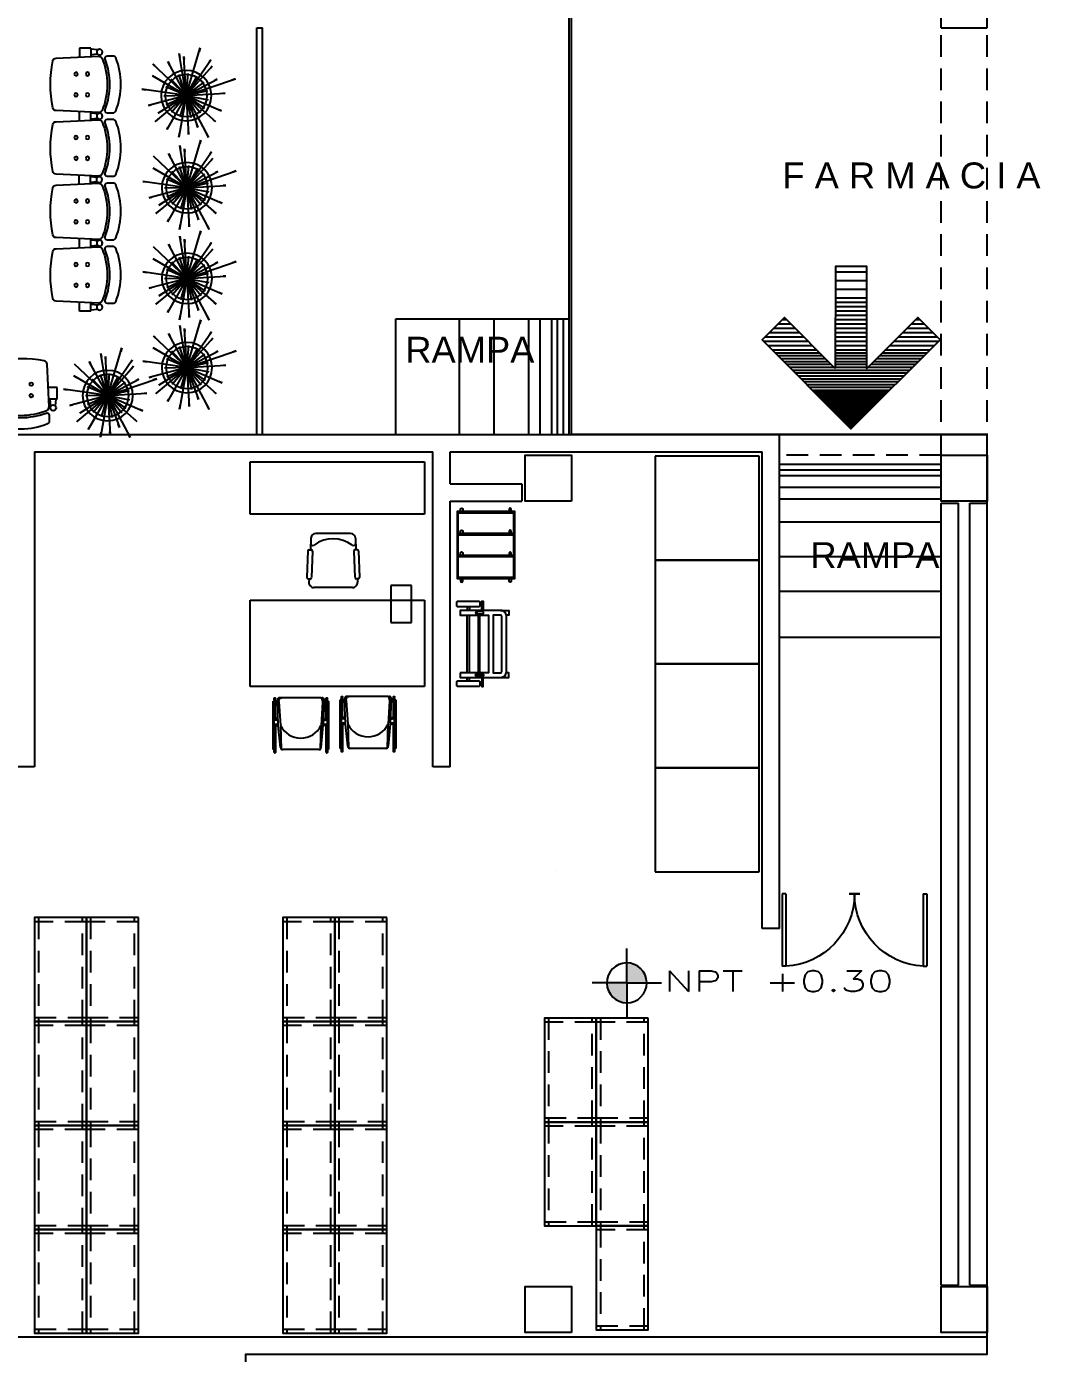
# Model space of a CAD drawing. Extents: x -358 to -207, y -206 to -105.
# Drawn here: x -227.53 to -218.75, y -166.81 to -155.32 of the extents above; entities that cross this region are included whole.
import ezdxf
from ezdxf.enums import TextEntityAlignment as Align

# ---------------------------------------------------------------- set-up
doc = ezdxf.new("R2010")
doc.units = 0
doc.header["$LTSCALE"] = 1.5
doc.header["$MEASUREMENT"] = 0
doc.linetypes.add('HIDDEN2', pattern=[0.1875, 0.125, -0.0625])
doc.layers.get('0').update_dxf_attribs({"linetype": 'CONTINUOUS'})
for name, color, linetype in [('8CMOB01', 8, 'CONTINUOUS'), ('9CCOLUMNA', 5, 'CONTINUOUS'), ('ALB', 2, 'CONTINUOUS'), ('AMBI', 8, 'CONTINUOUS'), ('AREAS', 253, 'CONTINUOUS'), ('AUX', 8, 'CONTINUOUS'), ('CCPTAS', 6, 'CONTINUOUS'), ('PISOS', 6, 'CONTINUOUS'), ('PROY', 7, 'HIDDEN2'), ('RCMURO01', 3, 'CONTINUOUS'), ('RCTEXEJE02', 3, 'CONTINUOUS'), ('ZCTEXT01', 2, 'CONTINUOUS')]:
    doc.layers.add(name, color=color, linetype=linetype)
doc.styles.add('HELV-NF', font='helv-nf', dxfattribs={"height": 0.2})
doc.styles.add('ROMANS', font='ROMANS.SHX')

# ---------------------------------------------------------------- blocks, each defined once
blk = doc.blocks.new('S4-PROTO')
for p, q in [((-2.264, 0.159), (-2.27, 0.1)), ((-2.226, 0.159), (-2.22, 0.1)), ((-1.709, 0.159), (-1.715, 0.1)), ((-1.671, 0.159), (-1.665, 0.1)), ((-1.159, 0.155), (-1.165, 0.097)), ((-1.121, 0.155), (-1.115, 0.097)), ((-0.609, 0.159), (-0.615, 0.1)), ((-0.571, 0.159), (-0.565, 0.1)), ((-0.054, 0.159), (-0.06, 0.1)), ((-0.016, 0.159), (-0.01, 0.1)), ((-2.28, 0.1), (-2.206, 0.1)), ((-2.28, 0.1), (-2.28, 0)), ((-2.28, 0), (-2.201, 0)), ((-1.729, 0), (-1.651, 0)), ((-1.724, 0.1), (-1.656, 0.1)), ((-1.174, 0.097), (-1.106, 0.097)), ((-0.629, 0), (-0.551, 0)), ((-0.624, 0.1), (-0.556, 0.1)), ((0, 0), (-0.079, 0)), ((0, 0.1), (-0.074, 0.1)), ((0, 0.1), (0, 0)), ((-1.179, -0.003), (-1.101, -0.003))]:
    blk.add_line(p, q)
for points in [[(-1.72, 0.272), (-1.72, 0.239, -0.522832), (-1.747, 0.221, 0.18), (-2.183, 0.221, -0.522832), (-2.21, 0.239), (-2.21, 0.297, -0.306573), (-2.197, 0.315, -0.192782), (-1.733, 0.315, -0.306573), (-1.72, 0.297), (-1.72, 0.254)], [(-1.17, 0.272), (-1.17, 0.239, -0.522832), (-1.197, 0.221, 0.18), (-1.633, 0.221, -0.522832), (-1.66, 0.239), (-1.66, 0.297, -0.306573), (-1.647, 0.315, -0.192782), (-1.183, 0.315, -0.306573), (-1.17, 0.297), (-1.17, 0.254)], [(-0.62, 0.272), (-0.62, 0.239, -0.522832), (-0.647, 0.221, 0.18), (-1.083, 0.221, -0.522832), (-1.11, 0.239), (-1.11, 0.297, -0.306573), (-1.097, 0.315, -0.192782), (-0.633, 0.315, -0.306573), (-0.62, 0.297), (-0.62, 0.254)], [(-0.07, 0.272), (-0.07, 0.239, -0.522832), (-0.097, 0.221, 0.18), (-0.533, 0.221, -0.522832), (-0.56, 0.239), (-0.56, 0.297, -0.306573), (-0.547, 0.315, -0.192782), (-0.083, 0.315, -0.306573), (-0.07, 0.297), (-0.07, 0.254)]]:
    blk.add_lwpolyline(points, format="xyb")
for points in [[(-2.192, -0.202, 0.346546), (-2.168, -0.231, 0.095695), (-1.762, -0.231, 0.346546), (-1.738, -0.202), (-1.721, 0.167, 0.318973), (-1.74, 0.197, 0.193005), (-2.19, 0.197, 0.318973), (-2.209, 0.167)], [(-1.642, -0.202, 0.346546), (-1.618, -0.231, 0.095695), (-1.212, -0.231, 0.346546), (-1.188, -0.202), (-1.171, 0.167, 0.318973), (-1.19, 0.197, 0.193005), (-1.64, 0.197, 0.318973), (-1.659, 0.167)], [(-1.092, -0.202, 0.346546), (-1.068, -0.231, 0.095695), (-0.662, -0.231, 0.346546), (-0.638, -0.202), (-0.621, 0.167, 0.318973), (-0.64, 0.197, 0.193005), (-1.09, 0.197, 0.318973), (-1.109, 0.167)], [(-0.542, -0.202, 0.346546), (-0.518, -0.231, 0.095695), (-0.112, -0.231, 0.346546), (-0.088, -0.202), (-0.071, 0.167, 0.318973), (-0.09, 0.197, 0.193005), (-0.54, 0.197, 0.318973), (-0.559, 0.167)]]:
    blk.add_lwpolyline(points, format="xyb", close=True)
for centre, radius in [((-2.245, 0.175), 0.025), ((-1.69, 0.175), 0.025), ((-1.14, 0.172), 0.025), ((-0.59, 0.175), 0.025), ((-0.035, 0.175), 0.025), ((-2.055, 0.07), 0.015), ((-1.875, 0.07), 0.015), ((-1.505, 0.07), 0.015), ((-1.325, 0.07), 0.015), ((-0.955, 0.07), 0.015), ((-0.775, 0.07), 0.015), ((-0.405, 0.07), 0.015), ((-0.225, 0.07), 0.015), ((-2.055, -0.03), 0.015), ((-1.875, -0.03), 0.015), ((-1.505, -0.03), 0.015), ((-1.325, -0.03), 0.015), ((-0.955, -0.03), 0.015), ((-0.775, -0.03), 0.015), ((-0.405, -0.03), 0.015), ((-0.225, -0.03), 0.015)]:
    blk.add_circle(centre, radius)
blk = doc.blocks.new('PLANTA')
at = {"color": 2}
for p, q in [((-0.0175, 0.1912), (-0.0156, 0.1705)), ((-0.1704, 0.1274), (-0.156, 0.1167)), ((-0.0938, 0.1609), (-0.0872, 0.1496)), ((-0.0351, 0.1529), (-0.0314, 0.1368)), ((0.0491, 0.1796), (0.0456, 0.167)), ((0.1155, 0.1647), (0.1015, 0.1448)), ((0.1394, 0.1235), (0.1296, 0.1148)), ((0.1469, 0.0685), (0.132, 0.0616)), ((0.216, 0.0653), (0.1954, 0.059)), ((-0.2182, 0.0063), (-0.2054, 0.0059)), ((-0.18, 0.0475), (-0.1674, 0.0442)), ((-0.1772, -0.0529), (-0.1616, -0.0482)), ((0.1698, -0.0665), (0.1549, -0.0607)), ((0.1859, -0.0113), (0.1728, -0.0105)), ((-0.1655, -0.1186), (-0.1495, -0.1071)), ((-0.1394, -0.1235), (-0.1296, -0.1148)), ((-0.0113, -0.1859), (-0.0105, -0.1728)), ((0.0495, -0.1593), (0.0448, -0.1442)), ((0.1235, -0.1394), (0.1148, -0.1296)), ((-0.1133, -0.2078), (-0.1048, -0.1922)), ((-0.0378, -0.203), (-0.0354, -0.1904)), ((0.1091, -0.2226), (0.1007, -0.2055))]:
    blk.add_line(p, q, dxfattribs=at)
at = {"color": 8}
for q in [(-0.0175, 0.1912), (-0.1704, 0.1274), (-0.0938, 0.1609), (-0.0351, 0.1529), (0.0491, 0.1796), (0.1155, 0.1647), (-0.0737, 0.0764), (-0.0363, 0.0998), (0.1394, 0.1235), (0.0075, 0.1059), (0.0499, 0.0937), (0.1469, 0.0685), (0.216, 0.0653), (-0.2182, 0.0063), (-0.18, 0.0475), (-0.1772, -0.0529), (-0.1655, -0.1186), (-0.1394, -0.1235), (-0.1133, -0.2078), (-0.1061, -0.0037), (-0.0984, 0.0398), (-0.0955, -0.0465), (-0.0683, -0.0813), (-0.0378, -0.203), (-0.0293, -0.1021), (0.0886, 0.0586), (0.1058, 0.0096), (0.1091, -0.2226), (0.1698, -0.0665), (0.0147, -0.1052), (0.0562, -0.0901), (0.088, -0.0594), (0.1046, -0.0185), (0.1235, -0.1394), (0.1859, -0.0113), (0.0495, -0.1593), (-0.0113, -0.1859)]:
    blk.add_line((0, 0), q, dxfattribs=at)
at = {"color": 7}
blk.add_circle((0, 0), 0.12, dxfattribs=at)
at = {"color": 8}
blk.add_circle((0, 0), 0.1, dxfattribs=at)
blk = doc.blocks.new('NPT')
at = {"ltscale": 0.06}
for points in [[(0.1433, 0.1463), (0.1433, 0.0029), (0.2866, 0.0029, 0.414214)], [(0.1433, -0.1417), (0.1433, 0.0016), (0, 0.0016, 0.414214)]]:
    blk.add_hatch(color=7, dxfattribs=at).paths.add_polyline_path(points)
at = {"color": 7}
for q in [(0.1433, 0.2499), (-0.105, 0.0016), (0.3917, 0.0016), (0.1433, -0.2468)]:
    blk.add_line((0.1433, 0.0016), q, dxfattribs=at)
blk.add_arc((0.1433, 0.0016), 0.1433, 0.9913, 0.27067, dxfattribs=at)
at = {"color": 2, "style": 'ROMANS', "width": 1.5}
blk.add_attdef('NIVEL', (0.4125, 0.0987), '', height=0.15, dxfattribs=at)
blk = doc.blocks.new('PTA-2')
for p, q in [((-0.475, 0.5), (-0.5, 0.5)), ((-0.5, 0), (-0.5, 0.5)), ((-0.475, 0), (-0.475, 0.5)), ((0.475, 0.5), (0.5, 0.5)), ((0.475, 0), (0.475, 0.5)), ((0.5, 0), (0.5, 0.5)), ((-0.475, 0), (-0.5, 0)), ((0.0367, 0), (-0.0367, 0)), ((-0.0367, 0), (0.0367, 0)), ((0.475, 0), (0.5, 0))]:
    blk.add_line(p, q)
for centre, start, end in [((-0.5012, -0.0005), 0.05524, 87.00716), ((0.5012, -0.0005), 92.99284, 179.94476)]:
    blk.add_arc(centre, 0.5012, start, end)
blk = doc.blocks.new('ACCESO')
at = {"layer": 'AUX'}
h = blk.add_hatch(dxfattribs=at)
h.set_pattern_fill('ANSI31', color=8, scale=0.05, angle=315, style=0)
h.set_pattern_definition([(0, (-72.816159, -24.6572084), (2e-18, 0.00625), [])])
h.paths.add_polyline_path([(0, 0), (-0.098, -0.098), (0.098, -0.098)])
h = blk.add_hatch(dxfattribs=at)
h.set_pattern_fill('ANSI31', color=8, scale=0.1, angle=315, style=0)
h.set_pattern_definition([(0, (-72.816159, -24.657208), (4e-18, 0.0125), [])])
h.paths.add_polyline_path([(0.098, -0.098), (-0.098, -0.098), (-0.343, -0.343), (0.342, -0.343)])
h = blk.add_hatch(dxfattribs=at)
h.set_pattern_fill('ANSI31', color=8, scale=0.2, angle=315, style=0)
h.set_pattern_definition([(0, (-72.81616, -24.657208), (9e-18, 0.025), [])])
h.paths.add_polyline_path([(0.342, -0.343), (-0.343, -0.343), (-0.679, -0.678), (-0.293, -0.678), (-0.137, -0.522), (-0.137, -0.678), (0.136, -0.678), (0.136, -0.522), (0.292, -0.678), (0.677, -0.678)])
h = blk.add_hatch(dxfattribs=at)
h.set_pattern_fill('ANSI31', color=8, scale=0.3, angle=315, style=0)
h.set_pattern_definition([(0, (-72.81616, -24.65721), (1e-17, 0.0375), [])])
h.paths.add_polyline_path([(0.77, -0.771), (0.677, -0.678), (0.292, -0.678), (0.577, -0.964)])
h.paths.add_polyline_path([(-0.293, -0.678), (-0.679, -0.678), (-0.771, -0.77), (-0.579, -0.963)])
h.paths.add_polyline_path([(0.136, -0.678), (-0.137, -0.678), (-0.137, -1.134), (0.135, -1.134)])
h = blk.add_hatch(dxfattribs=at)
h.set_pattern_fill('ANSI31', color=8, scale=0.6, angle=315, style=0)
h.set_pattern_definition([(0, (-72.81616, -24.65721), (2e-17, 0.075), [])])
h.paths.add_polyline_path([(0.135, -1.134), (-0.137, -1.134), (-0.137, -1.405), (0.135, -1.406)])
at = {"layer": 'AUX', "color": 3}
blk.add_lwpolyline([(0.136, -0.522), (0.577, -0.964), (0.77, -0.771), (0, 0), (-0.771, -0.77), (-0.579, -0.963), (-0.137, -0.522), (-0.137, -1.405), (0.135, -1.406)], close=True, dxfattribs=at)

msp = doc.modelspace()

# ---------------------------------------------------------------- linework, layer by layer
at = {"layer": '8CMOB01', "color": 8}
for p, q in [((-221.01, -158.85), (-219.21, -158.85)), ((-221.186, -159.039), (-222.086, -159.039)), ((-222.086, -159.039), (-222.086, -159.939)), ((-221.186, -159.939), (-221.186, -159.039)), ((-225.593, -159.087), (-224.083, -159.087)), ((-225.593, -159.54), (-225.593, -159.087)), ((-224.083, -159.087), (-224.083, -159.54)), ((-224.083, -159.54), (-225.593, -159.54)), ((-225.067, -159.749), (-225.071, -159.851)), ((-224.723, -159.709), (-225.024, -159.709)), ((-224.68, -159.749), (-224.676, -159.851)), ((-225.092, -159.86), (-225.102, -160.09)), ((-225.081, -159.85), (-225.061, -159.851)), ((-225.052, -159.862), (-225.062, -160.091)), ((-224.695, -159.862), (-224.685, -160.091)), ((-224.666, -159.85), (-224.686, -159.851)), ((-224.655, -159.86), (-224.645, -160.09)), ((-222.086, -159.939), (-222.086, -160.839)), ((-221.186, -159.939), (-222.086, -159.939)), ((-222.086, -159.939), (-221.186, -159.939)), ((-221.186, -160.839), (-221.186, -159.939)), ((-225.092, -160.1), (-225.072, -160.101)), ((-225.082, -160.1), (-225.084, -160.132)), ((-224.705, -160.176), (-225.041, -160.176)), ((-224.654, -160.1), (-224.674, -160.101)), ((-224.664, -160.1), (-224.663, -160.132)), ((-224.375, -160.159), (-224.375, -160.479)), ((-224.195, -160.159), (-224.375, -160.159)), ((-224.195, -160.479), (-224.195, -160.159)), ((-225.593, -160.285), (-224.083, -160.285)), ((-225.593, -161.035), (-225.593, -160.285)), ((-224.083, -160.285), (-224.083, -161.035)), ((-224.375, -160.479), (-224.195, -160.479)), ((-221.186, -160.839), (-222.086, -160.839)), ((-222.086, -160.839), (-221.186, -160.839)), ((-222.086, -160.839), (-222.086, -161.739)), ((-221.186, -161.739), (-221.186, -160.839)), ((-224.083, -161.035), (-225.593, -161.035)), ((-224.802, -161.132), (-224.802, -161.125)), ((-224.792, -161.132), (-224.792, -161.125)), ((-224.747, -161.12), (-224.755, -161.12)), ((-224.747, -161.12), (-224.736, -161.12)), ((-224.406, -161.12), (-224.741, -161.12)), ((-224.415, -161.12), (-224.415, -161.121)), ((-224.397, -161.12), (-224.415, -161.12)), ((-224.397, -161.12), (-224.389, -161.12)), ((-224.352, -161.132), (-224.352, -161.125)), ((-224.342, -161.132), (-224.342, -161.125)), ((-225.384, -161.161), (-225.394, -161.161)), ((-225.394, -161.581), (-225.394, -161.161)), ((-225.384, -161.143), (-225.384, -161.136)), ((-225.384, -161.305), (-225.384, -161.143)), ((-225.374, -161.143), (-225.374, -161.136)), ((-225.374, -161.305), (-225.374, -161.143)), ((-225.349, -161.371), (-225.357, -161.153)), ((-225.343, -161.165), (-225.343, -161.151)), ((-225.343, -161.165), (-225.329, -161.371)), ((-225.329, -161.131), (-225.337, -161.131)), ((-225.329, -161.131), (-225.318, -161.131)), ((-224.987, -161.131), (-225.323, -161.131)), ((-224.996, -161.131), (-224.996, -161.132)), ((-224.979, -161.131), (-224.996, -161.131)), ((-224.979, -161.131), (-224.97, -161.131)), ((-224.967, -161.171), (-224.979, -161.371)), ((-224.967, -161.161), (-224.967, -161.151)), ((-224.967, -161.161), (-224.967, -161.171)), ((-224.958, -161.361), (-224.95, -161.153)), ((-224.934, -161.143), (-224.934, -161.136)), ((-224.934, -161.143), (-224.934, -161.143)), ((-224.934, -161.305), (-224.934, -161.143)), ((-224.934, -161.143), (-224.934, -161.305)), ((-224.924, -161.143), (-224.924, -161.136)), ((-224.924, -161.143), (-224.924, -161.143)), ((-224.924, -161.305), (-224.924, -161.143)), ((-224.924, -161.161), (-224.924, -161.143)), ((-224.914, -161.161), (-224.924, -161.161)), ((-224.914, -161.161), (-224.924, -161.161)), ((-224.914, -161.161), (-224.924, -161.161)), ((-224.924, -161.161), (-224.924, -161.191)), ((-224.914, -161.161), (-224.924, -161.161)), ((-224.914, -161.161), (-224.924, -161.161)), ((-224.914, -161.581), (-224.914, -161.161)), ((-224.914, -161.161), (-224.914, -161.581)), ((-224.802, -161.15), (-224.812, -161.15)), ((-224.812, -161.57), (-224.812, -161.15)), ((-224.802, -161.294), (-224.802, -161.132)), ((-224.792, -161.294), (-224.792, -161.132)), ((-224.767, -161.36), (-224.775, -161.142)), ((-224.761, -161.154), (-224.761, -161.14)), ((-224.761, -161.154), (-224.747, -161.36)), ((-224.386, -161.16), (-224.397, -161.36)), ((-224.386, -161.15), (-224.386, -161.14)), ((-224.386, -161.15), (-224.386, -161.16)), ((-224.376, -161.35), (-224.369, -161.142)), ((-224.352, -161.132), (-224.352, -161.132)), ((-224.352, -161.294), (-224.352, -161.132)), ((-224.352, -161.132), (-224.352, -161.294)), ((-224.342, -161.132), (-224.342, -161.132)), ((-224.342, -161.294), (-224.342, -161.132)), ((-224.342, -161.15), (-224.342, -161.132)), ((-224.332, -161.15), (-224.342, -161.15)), ((-224.332, -161.15), (-224.342, -161.15)), ((-224.332, -161.15), (-224.342, -161.15)), ((-224.342, -161.15), (-224.342, -161.18)), ((-224.332, -161.15), (-224.342, -161.15)), ((-224.332, -161.15), (-224.342, -161.15)), ((-224.332, -161.57), (-224.332, -161.15)), ((-224.332, -161.15), (-224.332, -161.57)), ((-225.384, -161.384), (-225.384, -161.287)), ((-225.384, -161.361), (-225.384, -161.325)), ((-225.351, -161.315), (-225.364, -161.315)), ((-225.35, -161.325), (-225.364, -161.325)), ((-224.957, -161.325), (-224.944, -161.325)), ((-224.956, -161.315), (-224.944, -161.315)), ((-224.934, -161.325), (-224.934, -161.325)), ((-224.924, -161.381), (-224.924, -161.305)), ((-224.802, -161.373), (-224.802, -161.276)), ((-224.802, -161.35), (-224.802, -161.314)), ((-224.802, -161.35), (-224.802, -161.373)), ((-224.802, -161.36), (-224.802, -161.35)), ((-224.769, -161.304), (-224.782, -161.304)), ((-224.769, -161.314), (-224.782, -161.314)), ((-224.782, -161.35), (-224.767, -161.35)), ((-224.376, -161.35), (-224.377, -161.36)), ((-224.376, -161.35), (-224.362, -161.35)), ((-224.375, -161.304), (-224.362, -161.304)), ((-224.375, -161.314), (-224.362, -161.314)), ((-224.352, -161.314), (-224.352, -161.314)), ((-224.342, -161.37), (-224.342, -161.294)), ((-225.384, -161.361), (-225.384, -161.384)), ((-225.384, -161.371), (-225.384, -161.361)), ((-225.384, -161.371), (-225.384, -161.393)), ((-225.384, -161.599), (-225.384, -161.381)), ((-225.384, -161.393), (-225.384, -161.606)), ((-225.374, -161.581), (-225.374, -161.381)), ((-225.374, -161.381), (-225.374, -161.398)), ((-225.374, -161.398), (-225.374, -161.581)), ((-225.364, -161.361), (-225.349, -161.361)), ((-225.364, -161.371), (-225.349, -161.371)), ((-225.349, -161.371), (-225.364, -161.371)), ((-225.329, -161.562), (-225.349, -161.371)), ((-225.329, -161.371), (-225.323, -161.576)), ((-224.984, -161.576), (-224.979, -161.371)), ((-224.979, -161.371), (-224.979, -161.371)), ((-224.978, -161.562), (-224.959, -161.371)), ((-224.958, -161.361), (-224.959, -161.371)), ((-224.944, -161.371), (-224.959, -161.371)), ((-224.944, -161.371), (-224.959, -161.371)), ((-224.958, -161.361), (-224.944, -161.361)), ((-224.934, -161.381), (-224.934, -161.599)), ((-224.934, -161.6), (-224.934, -161.381)), ((-224.924, -161.381), (-224.924, -161.599)), ((-224.802, -161.36), (-224.802, -161.382)), ((-224.802, -161.588), (-224.802, -161.37)), ((-224.802, -161.382), (-224.802, -161.596)), ((-224.792, -161.57), (-224.792, -161.37)), ((-224.792, -161.37), (-224.792, -161.387)), ((-224.792, -161.387), (-224.792, -161.57)), ((-224.782, -161.36), (-224.767, -161.36)), ((-224.767, -161.36), (-224.782, -161.36)), ((-224.748, -161.551), (-224.767, -161.36)), ((-224.747, -161.36), (-224.742, -161.565)), ((-224.402, -161.565), (-224.397, -161.36)), ((-224.397, -161.36), (-224.397, -161.36)), ((-224.396, -161.551), (-224.377, -161.36)), ((-224.362, -161.36), (-224.377, -161.36)), ((-224.362, -161.36), (-224.377, -161.36)), ((-224.352, -161.37), (-224.352, -161.588)), ((-224.352, -161.589), (-224.352, -161.37)), ((-224.342, -161.37), (-224.342, -161.588)), ((-225.384, -161.581), (-225.394, -161.581)), ((-225.374, -161.581), (-225.374, -161.599)), ((-224.998, -161.581), (-225.309, -161.581)), ((-224.978, -161.562), (-224.978, -161.562)), ((-224.924, -161.581), (-224.924, -161.551)), ((-224.914, -161.581), (-224.924, -161.581)), ((-224.914, -161.581), (-224.924, -161.581)), ((-224.924, -161.581), (-224.924, -161.599)), ((-224.914, -161.581), (-224.924, -161.581)), ((-224.914, -161.581), (-224.924, -161.581)), ((-224.914, -161.581), (-224.924, -161.581)), ((-224.802, -161.57), (-224.812, -161.57)), ((-224.802, -161.588), (-224.802, -161.596)), ((-224.792, -161.57), (-224.792, -161.588)), ((-224.792, -161.588), (-224.792, -161.596)), ((-224.416, -161.57), (-224.728, -161.57)), ((-224.396, -161.551), (-224.396, -161.551)), ((-224.352, -161.588), (-224.352, -161.585)), ((-224.352, -161.589), (-224.352, -161.591)), ((-224.342, -161.57), (-224.342, -161.54)), ((-224.332, -161.57), (-224.342, -161.57)), ((-224.332, -161.57), (-224.342, -161.57)), ((-224.342, -161.57), (-224.342, -161.588)), ((-224.332, -161.57), (-224.342, -161.57)), ((-224.332, -161.57), (-224.342, -161.57)), ((-224.332, -161.57), (-224.342, -161.57)), ((-224.342, -161.587), (-224.342, -161.595)), ((-224.342, -161.587), (-224.342, -161.588)), ((-225.384, -161.599), (-225.384, -161.606)), ((-225.374, -161.599), (-225.374, -161.606)), ((-224.934, -161.599), (-224.934, -161.596)), ((-224.934, -161.6), (-224.934, -161.602)), ((-224.934, -161.602), (-224.934, -161.606)), ((-224.924, -161.598), (-224.924, -161.606)), ((-224.924, -161.598), (-224.924, -161.599)), ((-224.352, -161.591), (-224.352, -161.595)), ((-221.186, -161.739), (-222.086, -161.739)), ((-222.086, -161.739), (-221.186, -161.739)), ((-222.086, -161.739), (-222.086, -162.639)), ((-221.186, -162.639), (-221.186, -161.739)), ((-222.952, -162.63), (-222.952, -162.63)), ((-222.086, -162.639), (-221.186, -162.639))]:
    msp.add_line(p, q, dxfattribs=at)
at = {"layer": '8CMOB01'}
for p, q in [((-223.712, -160.345), (-223.712, -160.375)), ((-223.712, -160.915), (-223.712, -160.415)), ((-223.694, -160.345), (-223.694, -160.375)), ((-223.694, -160.915), (-223.694, -160.415)), ((-223.615, -160.915), (-223.615, -160.415)), ((-223.604, -160.915), (-223.604, -160.415)), ((-223.712, -160.985), (-223.712, -160.955)), ((-223.694, -160.985), (-223.694, -160.955))]:
    msp.add_line(p, q, dxfattribs=at)
at = {"layer": '8CMOB01', "linetype": 'HIDDEN2'}
for p, q in [((-227.01, -163.071), (-227.46, -163.071)), ((-227.425, -163.036), (-227.425, -163.936)), ((-227.045, -163.936), (-227.045, -163.036)), ((-226.56, -163.071), (-227.01, -163.071)), ((-226.975, -163.036), (-226.975, -163.936)), ((-226.595, -163.936), (-226.595, -163.036)), ((-224.86, -163.071), (-225.31, -163.071)), ((-225.275, -163.036), (-225.275, -163.936)), ((-224.895, -163.936), (-224.895, -163.036)), ((-224.41, -163.071), (-224.86, -163.071)), ((-224.825, -163.036), (-224.825, -163.936)), ((-224.445, -163.936), (-224.445, -163.036)), ((-227.46, -163.901), (-227.01, -163.901)), ((-227.01, -163.971), (-227.46, -163.971)), ((-227.425, -163.936), (-227.425, -164.836)), ((-227.045, -164.836), (-227.045, -163.936)), ((-227.01, -163.901), (-226.56, -163.901)), ((-226.56, -163.971), (-227.01, -163.971)), ((-226.975, -163.936), (-226.975, -164.836)), ((-226.595, -164.836), (-226.595, -163.936)), ((-225.31, -163.901), (-224.86, -163.901)), ((-224.86, -163.971), (-225.31, -163.971)), ((-225.275, -163.936), (-225.275, -164.836)), ((-224.895, -164.836), (-224.895, -163.936)), ((-224.86, -163.901), (-224.41, -163.901)), ((-224.41, -163.971), (-224.86, -163.971)), ((-224.825, -163.936), (-224.825, -164.836)), ((-224.445, -164.836), (-224.445, -163.936)), ((-222.595, -163.941), (-223.045, -163.941)), ((-223.01, -163.906), (-223.01, -164.806)), ((-222.63, -164.806), (-222.63, -163.906)), ((-222.145, -163.941), (-222.595, -163.941)), ((-222.56, -163.906), (-222.56, -164.806)), ((-222.18, -164.806), (-222.18, -163.906)), ((-227.46, -164.801), (-227.01, -164.801)), ((-227.01, -164.801), (-226.56, -164.801)), ((-225.31, -164.801), (-224.86, -164.801)), ((-224.86, -164.801), (-224.41, -164.801)), ((-223.045, -164.771), (-222.595, -164.771)), ((-223.01, -164.806), (-223.01, -165.706)), ((-222.63, -165.706), (-222.63, -164.806)), ((-222.595, -164.771), (-222.145, -164.771)), ((-222.56, -164.806), (-222.56, -165.706)), ((-222.18, -165.706), (-222.18, -164.806)), ((-227.01, -164.871), (-227.46, -164.871)), ((-227.425, -164.836), (-227.425, -165.736)), ((-227.045, -165.736), (-227.045, -164.836)), ((-226.56, -164.871), (-227.01, -164.871)), ((-226.975, -164.836), (-226.975, -165.736)), ((-226.595, -165.736), (-226.595, -164.836)), ((-224.86, -164.871), (-225.31, -164.871)), ((-225.275, -164.836), (-225.275, -165.736)), ((-224.895, -165.736), (-224.895, -164.836)), ((-224.41, -164.871), (-224.86, -164.871)), ((-224.825, -164.836), (-224.825, -165.736)), ((-224.445, -165.736), (-224.445, -164.836)), ((-222.595, -164.841), (-223.045, -164.841)), ((-222.145, -164.841), (-222.595, -164.841)), ((-227.46, -165.701), (-227.01, -165.701)), ((-227.01, -165.701), (-226.56, -165.701)), ((-225.31, -165.701), (-224.86, -165.701)), ((-224.86, -165.701), (-224.41, -165.701)), ((-223.045, -165.671), (-222.595, -165.671)), ((-222.595, -165.671), (-222.145, -165.671)), ((-222.56, -165.706), (-222.56, -166.606)), ((-222.18, -166.606), (-222.18, -165.706)), ((-227.01, -165.771), (-227.46, -165.771)), ((-227.425, -165.736), (-227.425, -166.636)), ((-227.045, -166.636), (-227.045, -165.736)), ((-226.56, -165.771), (-227.01, -165.771)), ((-226.975, -165.736), (-226.975, -166.636)), ((-226.595, -166.636), (-226.595, -165.736)), ((-224.86, -165.771), (-225.31, -165.771)), ((-225.275, -165.736), (-225.275, -166.636)), ((-224.895, -166.636), (-224.895, -165.736)), ((-224.41, -165.771), (-224.86, -165.771)), ((-224.825, -165.736), (-224.825, -166.636)), ((-224.445, -166.636), (-224.445, -165.736)), ((-222.145, -165.741), (-222.595, -165.741)), ((-227.46, -166.601), (-227.01, -166.601)), ((-227.01, -166.601), (-226.56, -166.601)), ((-225.31, -166.601), (-224.86, -166.601)), ((-224.86, -166.601), (-224.41, -166.601)), ((-222.595, -166.571), (-222.145, -166.571))]:
    msp.add_line(p, q, dxfattribs=at)
at = {"layer": '8CMOB01', "linetype": 'Continuous'}
for points in [[(-223.301, -159.709), (-223.301, -159.519), (-223.801, -159.519), (-223.801, -159.709)], [(-223.301, -159.899), (-223.301, -159.709), (-223.801, -159.709), (-223.801, -159.899)]]:
    msp.add_lwpolyline(points, dxfattribs=at)
at = {"layer": '8CMOB01'}
for points in [[(-223.771, -159.519), (-223.771, -159.499, -1), (-223.751, -159.499), (-223.751, -159.519)], [(-223.331, -159.519), (-223.331, -159.499, 1), (-223.351, -159.499), (-223.351, -159.519)], [(-223.771, -159.709), (-223.771, -159.689, -1), (-223.751, -159.689), (-223.751, -159.709)], [(-223.331, -159.709), (-223.331, -159.689, 1), (-223.351, -159.689), (-223.351, -159.709)], [(-223.771, -159.899), (-223.771, -159.879, -1), (-223.751, -159.879), (-223.751, -159.899)], [(-223.331, -159.899), (-223.331, -159.879, 1), (-223.351, -159.879), (-223.351, -159.899)], [(-223.771, -160.099), (-223.771, -160.119, 1), (-223.751, -160.119), (-223.751, -160.099)], [(-223.331, -160.099), (-223.331, -160.119, -1), (-223.351, -160.119), (-223.351, -160.099)]]:
    msp.add_lwpolyline(points, format="xyb", dxfattribs=at)
at = {"layer": '8CMOB01', "linetype": 'Continuous'}
for points in [[(-223.791, -159.529), (-223.311, -159.529), (-223.311, -159.709), (-223.791, -159.709)], [(-223.791, -159.719), (-223.311, -159.719), (-223.311, -159.899), (-223.791, -159.899)], [(-223.801, -159.899), (-223.801, -160.099), (-223.301, -160.099), (-223.301, -159.899)], [(-223.791, -159.909), (-223.311, -159.909), (-223.311, -160.089), (-223.791, -160.089)]]:
    msp.add_lwpolyline(points, close=True, dxfattribs=at)
at = {"layer": '8CMOB01'}
for points in [[(-223.804, -160.335), (-223.804, -160.305, -0.414214), (-223.794, -160.295), (-223.614, -160.295, -0.414214), (-223.604, -160.305), (-223.604, -160.335, -0.414214), (-223.614, -160.345), (-223.794, -160.345, -0.414214)], [(-223.774, -160.915), (-223.774, -160.955), (-223.424, -160.955, 0.414214), (-223.374, -160.905), (-223.374, -160.425, 0.414214), (-223.424, -160.375), (-223.774, -160.375), (-223.774, -160.415), (-223.529, -160.415), (-223.529, -160.915)], [(-223.577, -160.405, 0.617949), (-223.577, -160.385), (-223.634, -160.385, 0.617949), (-223.634, -160.405)], [(-223.414, -160.425, 0.414214), (-223.424, -160.415), (-223.489, -160.415), (-223.489, -160.915), (-223.424, -160.915, 0.414214), (-223.414, -160.905)], [(-223.604, -160.995), (-223.604, -161.025, -0.414214), (-223.614, -161.035), (-223.794, -161.035, -0.414214), (-223.804, -161.025), (-223.804, -160.995, -0.414214), (-223.794, -160.985), (-223.614, -160.985, -0.414214)], [(-223.577, -160.925, -0.617949), (-223.577, -160.945), (-223.634, -160.945, -0.617949), (-223.634, -160.925)]]:
    msp.add_lwpolyline(points, format="xyb", close=True, dxfattribs=at)
for points in [[(-223.586, -160.375), (-223.586, -160.295), (-223.574, -160.295), (-223.574, -160.375)], [(-223.424, -160.375), (-223.354, -160.375), (-223.354, -160.415), (-223.375, -160.415)], [(-223.586, -160.955), (-223.586, -161.035), (-223.574, -161.035), (-223.574, -160.955)], [(-223.424, -160.955), (-223.354, -160.955), (-223.354, -160.915), (-223.375, -160.915)]]:
    msp.add_lwpolyline(points, dxfattribs=at)
for points in [[(-227.01, -163.036), (-227.46, -163.036), (-227.46, -163.936), (-227.01, -163.936)], [(-226.56, -163.036), (-227.01, -163.036), (-227.01, -163.936), (-226.56, -163.936)], [(-224.86, -163.036), (-225.31, -163.036), (-225.31, -163.936), (-224.86, -163.936)], [(-224.41, -163.036), (-224.86, -163.036), (-224.86, -163.936), (-224.41, -163.936)], [(-227.01, -163.936), (-227.46, -163.936), (-227.46, -164.836), (-227.01, -164.836)], [(-226.56, -163.936), (-227.01, -163.936), (-227.01, -164.836), (-226.56, -164.836)], [(-224.86, -163.936), (-225.31, -163.936), (-225.31, -164.836), (-224.86, -164.836)], [(-224.41, -163.936), (-224.86, -163.936), (-224.86, -164.836), (-224.41, -164.836)], [(-222.595, -163.906), (-223.045, -163.906), (-223.045, -164.806), (-222.595, -164.806)], [(-222.145, -163.906), (-222.595, -163.906), (-222.595, -164.806), (-222.145, -164.806)], [(-222.595, -164.806), (-223.045, -164.806), (-223.045, -165.706), (-222.595, -165.706)], [(-222.145, -164.806), (-222.595, -164.806), (-222.595, -165.706), (-222.145, -165.706)], [(-227.01, -164.836), (-227.46, -164.836), (-227.46, -165.736), (-227.01, -165.736)], [(-226.56, -164.836), (-227.01, -164.836), (-227.01, -165.736), (-226.56, -165.736)], [(-224.86, -164.836), (-225.31, -164.836), (-225.31, -165.736), (-224.86, -165.736)], [(-224.41, -164.836), (-224.86, -164.836), (-224.86, -165.736), (-224.41, -165.736)], [(-222.145, -165.706), (-222.595, -165.706), (-222.595, -166.606), (-222.145, -166.606)], [(-227.01, -165.736), (-227.46, -165.736), (-227.46, -166.636), (-227.01, -166.636)], [(-226.56, -165.736), (-227.01, -165.736), (-227.01, -166.636), (-226.56, -166.636)], [(-224.86, -165.736), (-225.31, -165.736), (-225.31, -166.636), (-224.86, -166.636)], [(-224.41, -165.736), (-224.86, -165.736), (-224.86, -166.636), (-224.41, -166.636)]]:
    msp.add_lwpolyline(points, close=True, dxfattribs=at)
at = {"layer": '8CMOB01', "color": 8}
for centre in [(-224.797, -161.125), (-224.347, -161.125), (-225.379, -161.136), (-224.929, -161.136), (-225.379, -161.606), (-224.929, -161.606), (-224.797, -161.595), (-224.347, -161.595)]:
    msp.add_circle(centre, 0.005, dxfattribs=at)
for centre, radius, start, end in [((-225.024, -159.751), 0.0425, 90, 177.3974), ((-224.723, -159.751), 0.0425, 2.6026, 90), ((-225.082, -159.86), 0.01, 87.3974, 177.3974), ((-225.048, -159.792), 0.02, 174.1265, 299.8903), ((-225.062, -159.861), 0.01, 357.3974, 87.3974), ((-224.873, -160.026), 0.272, 52.675, 127.2182), ((-224.698, -159.792), 0.02, 240.1097, 5.8735), ((-224.685, -159.861), 0.01, 92.6026, 182.6026), ((-224.665, -159.86), 0.01, 2.6026, 92.6026), ((-225.092, -160.09), 0.01, 177.3974, 267.3974), ((-225.072, -160.091), 0.01, 267.3974, 357.3974), ((-224.675, -160.091), 0.01, 182.6026, 272.6026), ((-224.655, -160.09), 0.01, 272.6026, 2.6026), ((-225.041, -160.134), 0.0425, 177.3974, 270), ((-224.705, -160.134), 0.0425, 270, 2.6026), ((-224.755, -161.14), 0.02, 90, 184.7636), ((-224.741, -161.14), 0.02, 90, 180), ((-224.406, -161.14), 0.02, 360, 90), ((-224.389, -161.14), 0.02, 355.2364, 90), ((-225.337, -161.151), 0.02, 90, 184.7636), ((-225.323, -161.151), 0.02, 90, 180), ((-224.987, -161.151), 0.02, 360, 90), ((-224.97, -161.151), 0.02, 355.2364, 90), ((-225.364, -161.305), 0.02, 180, 270), ((-225.364, -161.305), 0.01, 180, 270), ((-224.944, -161.305), 0.02, 270, 360), ((-224.944, -161.305), 0.01, 270, 360), ((-224.782, -161.294), 0.02, 180, 270), ((-224.782, -161.37), 0.02, 90, 180), ((-224.782, -161.294), 0.01, 180, 270), ((-224.362, -161.294), 0.02, 270, 360), ((-224.362, -161.294), 0.01, 270, 360), ((-224.362, -161.37), 0.02, 360, 90), ((-225.364, -161.381), 0.02, 90, 180), ((-225.364, -161.381), 0.01, 90, 180), ((-225.154, -161.287), 0.194, 205.6954, 334.3046), ((-224.944, -161.381), 0.02, 360, 90), ((-224.944, -161.381), 0.01, 360, 90), ((-224.944, -161.381), 0.01, 360, 90), ((-224.782, -161.37), 0.01, 90, 180), ((-224.572, -161.276), 0.194, 205.6954, 334.3046), ((-224.362, -161.37), 0.01, 360, 90), ((-224.362, -161.37), 0.01, 360, 90), ((-225.309, -161.561), 0.02, 182.7263, 270), ((-224.998, -161.561), 0.02, 270, 357.2737), ((-224.728, -161.55), 0.02, 182.7263, 270), ((-224.416, -161.55), 0.02, 270, 357.2737)]:
    msp.add_arc(centre, radius, start, end, dxfattribs=at)
at = {"layer": '8CMOB01'}
for centre in [(-223.639, -160.395), (-223.639, -160.935)]:
    msp.add_arc(centre, 0.0112, 296.5721, 63.4279, dxfattribs=at)
at = {"layer": '9CCOLUMNA'}
for points in [[(-222.81, -159.43), (-223.21, -159.43), (-223.21, -159.03), (-222.81, -159.03)], [(-219.21, -159.43), (-219.61, -159.43), (-219.61, -159.03), (-219.21, -159.03)], [(-222.81, -166.63), (-223.21, -166.63), (-223.21, -166.23), (-222.81, -166.23)], [(-219.21, -166.63), (-219.61, -166.63), (-219.61, -166.23), (-219.21, -166.23)]]:
    msp.add_lwpolyline(points, close=True, dxfattribs=at)
at = {"layer": 'AREAS'}
msp.add_lwpolyline([(-229.284, -133.83), (-270.91, -133.83), (-270.91, -151.83), (-273.93, -151.83), (-273.93, -155.83), (-263.71, -155.83), (-263.71, -191.83), (-225.63, -191.83), (-225.63, -166.817), (-219.21, -166.817), (-219.21, -158.85), (-222.81, -158.85), (-222.81, -148.48), (-227.603, -148.48, 0.916198)], format="xyb", close=True, dxfattribs=at)
at = {"layer": 'CCPTAS'}
for p, q in [((-225.535, -158.85), (-225.535, -155.33)), ((-225.535, -155.33), (-225.485, -155.33)), ((-225.485, -158.85), (-225.485, -155.33))]:
    msp.add_line(p, q, dxfattribs=at)
at = {"layer": 'PISOS'}
for p, q in [((-222.83, -158.85), (-222.83, -152.23)), ((-224.33, -158.85), (-224.33, -157.85)), ((-224.33, -157.85), (-222.83, -157.85)), ((-223.78, -158.85), (-223.78, -157.85)), ((-223.48, -158.85), (-223.48, -157.85)), ((-223.18, -158.85), (-223.18, -157.85)), ((-223.08, -158.85), (-223.08, -157.85)), ((-222.98, -158.85), (-222.98, -157.85)), ((-222.93, -158.85), (-222.93, -157.85)), ((-222.88, -158.85), (-222.88, -157.85)), ((-224.33, -158.85), (-222.83, -158.85))]:
    msp.add_line(p, q, dxfattribs=at)
at = {"layer": 'PISOS', "ltscale": 0.06}
for p, q in [((-219.61, -159.11), (-221.01, -159.11)), ((-219.61, -159.16), (-221.01, -159.16)), ((-219.61, -159.21), (-221.01, -159.21)), ((-219.61, -159.31), (-221.01, -159.31)), ((-219.61, -159.41), (-221.01, -159.41)), ((-219.61, -159.61), (-221.01, -159.61)), ((-219.61, -159.91), (-221.01, -159.91)), ((-219.61, -160.21), (-221.01, -160.21)), ((-219.61, -160.61), (-221.01, -160.61))]:
    msp.add_line(p, q, dxfattribs=at)
at = {"layer": 'PROY'}
for p, q in [((-222.81, -158.85), (-222.81, -152.23)), ((-219.61, -159.03), (-219.61, -155.33)), ((-219.21, -159.03), (-219.21, -155.33)), ((-219.61, -159.03), (-221.01, -159.03))]:
    msp.add_line(p, q, dxfattribs=at)
at = {"layer": 'RCMURO01'}
for p, q in [((-219.61, -155.33), (-219.61, -148.109)), ((-219.21, -155.33), (-219.21, -148.109)), ((-219.61, -155.33), (-219.21, -155.33)), ((-238.93, -158.85), (-221.01, -158.85)), ((-221.01, -163.13), (-221.01, -158.85)), ((-227.46, -159), (-224.01, -159)), ((-227.46, -159), (-227.46, -161.73)), ((-224.01, -161.73), (-224.01, -159)), ((-223.86, -159), (-221.16, -159)), ((-223.86, -159.28), (-223.86, -159)), ((-221.16, -163.13), (-221.16, -159)), ((-223.86, -159.28), (-223.24, -159.28)), ((-223.24, -159.28), (-223.24, -159.43)), ((-223.86, -161.73), (-223.86, -159.43)), ((-223.86, -159.43), (-223.24, -159.43)), ((-219.61, -166.218), (-219.61, -159.447)), ((-219.61, -159.447), (-219.46, -159.447)), ((-219.46, -166.218), (-219.46, -159.447)), ((-219.36, -166.218), (-219.36, -159.447)), ((-219.36, -159.447), (-219.21, -159.447)), ((-219.21, -166.218), (-219.21, -159.447)), ((-227.46, -161.73), (-229.26, -161.73)), ((-223.86, -161.73), (-224.01, -161.73)), ((-221.01, -163.13), (-221.16, -163.13)), ((-219.61, -166.218), (-219.46, -166.218)), ((-219.36, -166.218), (-219.21, -166.218)), ((-235.23, -166.667), (-219.21, -166.667)), ((-219.21, -166.817), (-219.21, -166.667))]:
    msp.add_line(p, q, dxfattribs=at)

# ---------------------------------------------------------------- block references
at = {"layer": '8CMOB01', "color": 8, "xscale": -1, "rotation": 270}
msp.add_blockref('S4-PROTO', (-227.071, -155.504), dxfattribs=at)
at = {"layer": '8CMOB01', "color": 8, "rotation": 180}
msp.add_blockref('S4-PROTO', (-229.543, -158.445), dxfattribs=at)
at = {"layer": 'ALB'}
ref = msp.add_blockref('NPT', (-222.504, -163.603), dxfattribs=dict(at, xscale=1.205357142857143, yscale=1.205357142857143, zscale=1.205357142857143))
ref.add_attrib('NIVEL', 'NPT +0.30', (-222.007, -163.677), dxfattribs={"layer": '0', "color": 2, "height": 0.1808, "style": 'ROMANS', "width": 1.5})
at = {"layer": 'AMBI', "color": 3, "xscale": -1.81918294875451, "yscale": 1.81918294875451, "zscale": 1.81918294875451, "rotation": 134.9999999999999}
for p in [(-226.146, -155.916), (-226.14, -156.714), (-226.14, -157.499), (-226.14, -158.272), (-226.826, -158.514)]:
    msp.add_blockref('PLANTA', p, dxfattribs=at)
at = {"layer": 'CCPTAS', "xscale": -1.25234558075662, "yscale": 1.25234558075662, "zscale": 1.25234558075662, "rotation": 180}
msp.add_blockref('PTA-2', (-220.36, -162.83), dxfattribs=at)
at = {"layer": 'ZCTEXT01', "ltscale": 0.06, "rotation": 180}
msp.add_blockref('ACCESO', (-220.39, -158.801), dxfattribs=at)

# ---------------------------------------------------------------- texts
at = {"layer": 'RCTEXEJE02', "style": 'HELV-NF'}
for s, p in [('F A R M A C I A', (-219.866, -156.72)), ('RAMPA', (-223.69, -158.23)), ('RAMPA', (-220.182, -160.009))]:
    msp.add_text(s, height=0.225, dxfattribs=at).set_placement(p, align=Align.CENTER)

doc.saveas('drawing.dxf')
